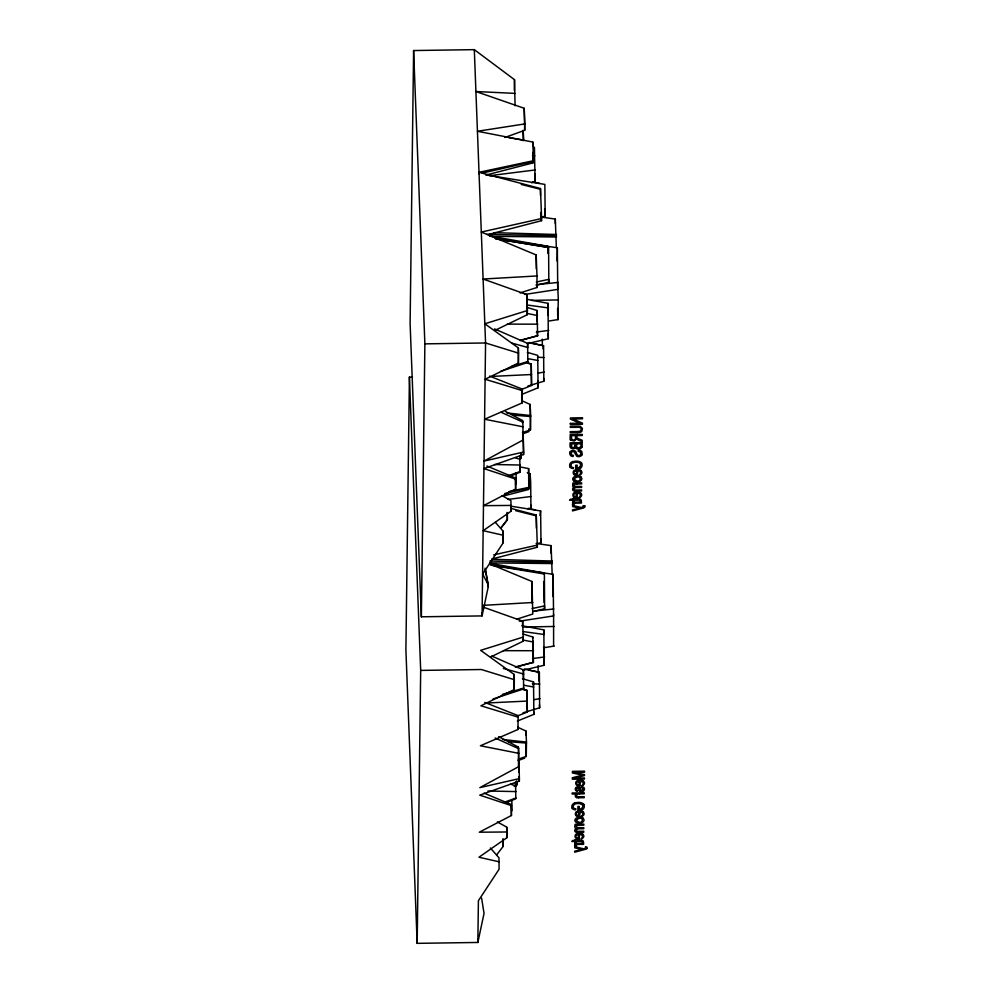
<?xml version="1.0" encoding="UTF-8"?>
<svg xmlns="http://www.w3.org/2000/svg" width="993" height="993" viewBox="0 0 993 993"><rect width="100%" height="100%" fill="white"/><g stroke="black" fill="none" stroke-linecap="round" stroke-linejoin="round"><path stroke-width="1.49" d="M516.794 716.251L527.345 712.018L527.035 690.408L521.399 688.745M520.667 389.839L531.54 385.47L531.243 363.86L526.253 362.383M512.003 810.797L511.891 800.681M522.591 627.253L522.616 621.134L483.008 607.046M478.998 173.825L479.011 172.31L540.453 188.521L541.607 218.534L481.307 232.064L536.183 254.94L536.99 275.955L483.119 279.033L526.811 294.586L527.271 314.707L495.122 330.309M528.077 509.061L530.945 508.068L530.672 482.375L530.138 473.735L527.221 472.842M490.827 564.334L531.975 581.488L532.757 614.046L516.583 619.247M531.553 182.762L535.14 181.52L534.346 147.187L534.308 154.436M520.109 292.91L536.952 287.498L536.99 275.955M539.956 515.404L540.639 510.948L510.712 506.145M551.09 553.287L551.115 545.616L536.208 543.481M555.298 223.661L555.31 219.068L540.775 216.983M495.284 522.268L503.19 531.28L503.277 542.674L482.598 574.177L488.271 584.616L488.233 586.863L482.064 615.908L421.367 616.802L410.109 323.482L413.609 50.544L474.306 49.65L514.511 79.688L515.069 105.767M496.785 854.675L503.153 846.421L503.19 839.135M500.981 528.127L507.349 519.873L507.386 512.934M523.361 679.187L523.423 669.94L491.721 656.05M527.593 346.47L527.618 343.392L494.539 328.894M515.379 667.333L533.477 662.281L532.782 637.01L523.112 634.055M520.27 340.599L537.685 335.733L536.977 310.461L526.625 307.296M518.979 762.686L519.004 759.794M523.199 433.246L523.174 436.138L522.963 433.134M412.455 377.042L409.414 377.092L405.901 650.03L417.172 943.35L477.856 942.456L484.038 913.411L481.617 898.131M417.172 943.35L420.684 670.412L409.414 377.092M421.367 616.802L424.88 343.863L413.609 50.544M490.368 847.997L498.995 857.828L499.082 869.223L478.403 900.725L477.856 942.456L477.745 939.415M503.277 542.674L503.19 531.28M514.374 90.413L514.511 79.688M499.169 861.812L478.961 857.232L506.815 837.782L506.753 827.169L497.381 821.919M503.364 535.264L483.157 530.684L511.023 511.234L510.948 500.621L502.173 495.706M506.889 831.985L479.284 832.208L511.432 815.501L511.246 804.541L484.025 793.122M511.097 505.437L483.479 505.66L515.64 488.953L515.454 477.993L486.868 466.002M518.842 772.306L519.016 762.574L519.389 778.586L479.855 787.623L518.607 766.695L518.768 753.339L480.389 745.768L517.949 729.483L518.11 717.145L480.91 705.787L514.2 689.601L514.324 679.696L514.126 674.446L480.637 650.341L523.224 637.072L522.616 621.134M515.764 479.135L483.951 468.584L523.559 454.521L523.212 436.026L523.584 452.038L484.05 461.075L522.802 440.147L522.976 426.791L484.584 419.22L522.144 402.935L522.306 390.597L485.105 379.239L518.396 363.053L518.532 353.136L518.334 347.898L484.832 323.792L527.42 310.524L526.811 294.586M511.556 805.683L479.756 795.145L519.351 781.069L519.389 778.586M523.559 454.521L523.584 452.038M502.532 496.227L528.76 489.45L528.624 468.597L520.32 466.971M485.8 175.091L532.968 162.902L533.526 161.387L532.819 142.049L477.434 131.262L524.813 123.926L524.217 108.287L475.908 91.53L515.044 93.379M536.381 528.189L536.257 515.069L510.663 508.317M540.515 195.46L540.453 188.521M571.484 445.559L571.509 443.908L575.158 443.859L575.133 445.646M571.484 438.273L571.521 435.666L575.518 435.604L575.493 437.95A5.673 3.86 -2.2 0 1 575.282 439.129A1.887 1.278 -2.2 0 1 572.005 439.601M576.312 493.31L576.263 496.637A3.19 2.172 -2.2 0 1 574.587 496.314A2.545 1.738 -2.2 0 1 573.867 494.464A2.545 1.738 -2.2 0 1 576.312 493.335M576.561 474.257L576.598 470.918A2.545 1.738 -2.2 0 0 574.165 472.072A2.545 1.738 -2.2 0 0 574.773 473.996M515.516 786.866L515.59 782.087L515.777 798.806L506.306 802.605M522.43 432.625L530.448 429.882L530.672 415.546L530.15 404.461L522.057 400.787M518.222 759.173L526.253 756.43L526.476 742.094L525.955 731.009L517.862 727.335M556.341 247.269L555.31 219.068M557.098 261.047L557.334 247.778L495.457 238.543M552.145 573.817L551.115 545.616M552.741 596.445L553.138 574.326L496.388 565.861M536.183 254.94L536.257 268.904M531.975 581.488L532.124 602.987M488.779 234.385L541.57 220.682L541.607 218.534M492.118 558.972L537.374 547.23L536.257 515.069M504.866 137.493L524.689 130.319L524.813 123.926M532.732 146.48L532.819 142.049M528.549 472.283L528.624 468.597M521.077 453.987L520.977 458.493L520.828 453.925M514.237 786.419L516.782 785.041L516.869 781.094M536.977 310.461L537.039 321.918M532.745 638.164L532.782 637.01M536.232 285.301L548.819 282.198L548.595 247.456L547.726 246.276L489.599 235.974M533.427 611.502L544.623 608.746L544.387 574.004L543.519 572.824L490.356 563.403M522.467 422.807L522.541 420.536L505.35 411.387M498.697 736.62L518.346 747.084L518.607 766.695M521.97 394.358L538.069 387.791L537.734 355.37L527.32 352.366M517.316 721.092L533.874 714.352L533.539 681.918L522.417 678.715M518.334 347.898L518.396 363.053M527.271 314.707L527.42 310.524M514.126 674.446L514.2 689.601M530.15 404.461L530.448 429.882M490.914 656.857L523.075 641.255L523.224 637.072M525.806 735.205L525.955 731.009M537.275 383.211L543.829 381.262L543.581 345.738L529.12 342.511M527.01 299.315L548.037 303.349L547.851 315.464M533.911 709.511L539.633 707.81L539.385 672.286L524.354 668.934M543.68 634.403L543.841 629.897L521.896 625.689M557.334 247.778L557.756 289.385L525.098 294.412M553.138 574.326L553.56 615.933L519.314 621.196M530.138 473.735L530.138 486.843M527.37 343.64L548.335 338.737L548.037 303.349M533.328 685.369L533.539 681.918M523.174 670.188L544.139 665.285L543.841 629.897M488.233 586.863L485.416 569.61M510.501 476.057L519.972 472.258L519.786 455.539M506.753 827.169L506.815 837.782M527.618 343.392L527.842 362.395L500.509 371.382M489.586 376.124L522.256 389.07L522.144 402.935M523.423 669.94L523.634 688.943L493.037 698.998M517.8 716.387L518.048 715.618L484.721 702.399M575.53 788.268C574.215 789.336 577.343 793.146 577.976 790.49A1.638 1.117 -2.2 0 1 576.921 790.118L576.759 788.38L578.224 788.008A1.378 0.931 -2.2 0 1 578.584 788.368M575.729 808.898L575.319 809.891A4.655 3.165 -2.2 0 1 572.018 808.228M570.181 451.889L570.553 451.43A3.004 2.048 -2.2 0 1 571.409 450.847A3.376 2.296 -2.2 0 1 571.807 450.685A2.954 2.011 -2.2 0 1 574.637 450.723A2.768 1.887 -2.2 0 1 575.096 450.983L575.493 451.319A4.233 2.88 -2.2 0 1 575.915 451.865L576.933 454.422A4.394 2.991 -2.2 0 0 577.194 454.868L577.752 455.365A1.552 1.055 -2.2 0 0 578.596 455.576A1.787 1.216 -2.2 0 0 579.887 455.253L580.458 454.72A4.034 2.743 -2.2 0 0 580.781 453.801A4.94 3.364 -2.2 0 0 580.495 452.237L578.063 451.107L578.497 450.077A4.109 2.793 -2.2 0 1 580.371 450.487A3.835 2.607 -2.2 0 1 581.526 451.306A4.369 2.979 -2.2 0 1 581.898 451.852L582.171 454.161A5.164 3.513 -2.2 0 1 581.761 455.117M576.449 826.015L576.983 827.69L583.797 827.703L583.785 828.721L578.696 828.795A2.967 2.011 -2.2 0 0 576.685 829.18M574.264 484.733L574.798 486.409L581.613 486.433L581.6 487.439L576.511 487.513A2.967 2.011 -2.2 0 0 574.5 487.911M500.956 527.693L507.336 519.649L507.138 512.425M531.243 363.86L531.54 385.47M527.035 690.408L523.932 689.912M582.841 790.254L581.104 790.354A7.41 5.039 -2.2 0 1 580.657 789.385L580.396 788.777A11.941 8.13 -2.2 0 0 579.912 787.747M576.362 828.671L575.692 829.056A3.078 2.085 -2.2 0 0 574.81 830.396A2.842 1.936 -2.2 0 0 575.456 831.923A3.339 2.271 -2.2 0 0 577.715 832.283M574.19 487.389L573.507 487.786A3.078 2.085 -2.2 0 0 572.626 489.115A2.842 1.936 -2.2 0 0 573.284 490.641A3.339 2.271 -2.2 0 0 575.543 491.001L581.563 490.964L581.575 489.959L576.052 490.046A4.456 3.041 -2.2 0 1 574.773 489.983A1.713 1.167 -2.2 0 1 574.686 488.097M522.976 433.767L528.946 431.57L528.773 428.902M518.073 760.564L524.738 758.118M508.54 475.647L520.22 471.452M504.518 802.133L516.025 798M527.916 386.054L538.231 382.926M523.038 712.813L534.035 709.474M511.929 366.28L528.127 361.489M502.321 694.43L523.932 688.037M582.581 508.217L572.551 510.923L572.564 509.906L579.676 508.118L572.601 506.542L572.613 505.449L581.55 507.535M583.735 848.816L574.798 846.731L574.786 847.823L581.861 849.387L574.736 851.187L574.724 852.193L584.753 849.487A5.499 3.736 -2.2 0 0 586.838 848.643M572.899 505.425L574.277 505.052A1.812 1.229 -2.2 0 1 574.202 503.687A1.676 1.142 -2.2 0 1 575.084 503.327M575.084 846.694L576.461 846.334M520.692 340.102L537.685 335.733M581.724 507.497L582.208 507.361A4.828 3.289 -2.2 0 0 582.879 507.162M516.323 666.7L533.477 662.281M583.909 848.767L584.393 848.643A4.828 3.289 -2.2 0 0 585.063 848.432M541.086 217.169L545.182 216.164L544.847 184.4L487.228 175.153M536.505 543.816L540.986 542.712L540.639 510.948M482.399 173.055L533.526 161.387M504.792 493.533L529.331 487.935M493.695 554.888L537.412 545.083M479.011 172.31L533.539 160.692M536.307 282.012L548.893 279.331M508.9 491.597L529.343 487.24M532.111 608.56L544.685 605.879M557.557 281.789L558.314 299.923L557.793 319.647L557.582 308.364M531.168 343.218L543.581 345.738M553.597 646.195L553.61 614.382M528.301 670.052L539.385 672.286M537.647 373.182L544.164 372.114M534.284 699.593L539.969 698.662M548.657 321.049L558.401 319.523M543.804 647.721L554.206 646.071M536.332 332.072L548.831 330.396M532.509 658.57L544.623 656.944M489.71 175.674L535.177 169.964M508.006 499.405L530.97 496.512M536.282 284.693L558.016 282.446M534.495 610.993L553.809 608.994M576.784 476.193L575.034 476.491A3.562 2.433 -2.2 0 0 573.755 477.149A4.171 2.842 -2.2 0 0 573.942 481.022M578.969 817.475L577.206 817.773A3.562 2.433 -2.2 0 0 575.94 818.418A4.171 2.842 -2.2 0 0 576.114 822.291A4.717 3.215 -2.2 0 0 579.093 823.011M576.995 469.826C571.558 469.13 572.067 476.603 577.367 475.312M576.697 492.218C571.26 491.498 571.782 498.995 577.082 497.692M483.405 605.333L532.794 602.503M493.012 376.347L531.553 374.522M487.327 702.97L527.345 701.07M580.135 785.885C579.366 777.656 586.007 782.769 581.712 785.823A4.109 2.793 -2.2 0 0 583.325 781.156M577.554 475.312C576.561 467.144 583.412 472.06 579.13 475.25A4.109 2.793 -2.2 0 0 580.756 470.583M579.738 816.581C579.155 808.302 585.485 813.515 581.315 816.531A4.109 2.793 -2.2 0 0 582.941 811.864M577.243 497.692C576.139 489.512 583.239 494.477 578.845 497.642M579.428 838.973C578.125 830.582 585.46 836.032 581.029 838.911A4.109 2.793 -2.2 0 0 582.643 834.244M531.516 300.395L558.314 299.923M524.13 627.005L554.119 626.471M424.88 343.863L485.565 342.97L518.532 353.136M577.206 432.663L570.218 432.762L570.23 431.67L577.206 431.57A11.469 7.807 -2.2 0 0 578.013 431.545L580.073 431.136A1.725 1.179 -2.2 0 0 580.396 430.95A2.16 1.465 -2.2 0 0 580.781 430.528L581.104 429.584A6.703 4.568 -2.2 0 0 581.116 429.199A2.942 1.998 -2.2 0 0 579.689 427.325M577.107 483.963L581.65 483.889L581.662 482.883L572.911 483.008L572.899 483.914L574.128 483.901A3.202 2.185 -2.2 0 0 573.085 484.658M573.979 503.079L572.651 503.091L572.663 502.185L581.414 502.048L581.401 503.066L576.821 503.128A5.834 3.972 -2.2 0 0 575.084 503.327M420.684 670.412L481.369 669.518L514.324 679.696M579.44 793.891L584.232 793.817L584.244 792.811L572.154 792.985L572.142 794.003L576.486 793.941A3.55 2.42 -2.2 0 0 575.63 796.882A2.296 1.564 -2.2 0 0 576.672 797.578M578.634 797.751L584.182 797.677L584.194 796.659L578.646 796.746A2.495 1.701 -2.2 0 1 576.995 796.473A2.197 1.502 -2.2 0 1 576.97 794.698M579.291 825.233L583.834 825.171L583.847 824.153L575.084 824.289L575.071 825.195L576.3 825.171A3.202 2.185 -2.2 0 0 575.27 825.94M577.727 832.333L583.735 832.246L583.747 831.24L578.236 831.315A4.456 3.041 -2.2 0 1 576.958 831.253M576.151 844.348L574.823 844.373L574.835 843.454L583.599 843.33L583.586 844.335L579.006 844.41A5.834 3.972 -2.2 0 0 577.268 844.596A1.676 1.142 -2.2 0 0 576.436 844.981A1.812 1.229 -2.2 0 0 576.486 846.309M579.937 785.885C574.662 787.151 574.115 779.704 579.564 780.399A5.275 3.587 -2.2 0 1 583.499 781.019M579.552 816.581C574.277 817.884 573.731 810.387 579.167 811.107A5.275 3.587 -2.2 0 1 583.114 811.715M579.105 823.036C581.761 823.793 586.056 820.764 583.077 818.269M579.254 838.973C573.966 840.277 573.433 832.779 578.882 833.487A5.275 3.587 -2.2 0 1 582.817 834.095M507.249 324.115L537.759 324.177M503.426 650.663L533.564 650.725M490.492 236.309L556.527 237.004M489.897 562.894L552.319 563.552M486.88 234.36L556.514 235.751M494.477 464.513L520.195 465.034M489.884 561.045L552.319 562.299M487.935 791.024L516 791.582M494.03 232.66L556.477 234.485M491.883 559.27L552.282 561.033M537.461 357.232L543.99 357.554M532.322 683.73L539.795 684.103M583.35 505.71L584.74 505.797M585.535 846.992L586.925 847.079A2.607 1.775 -2.2 0 1 586.813 848.593M512.773 415.111L530.684 416.526M508.577 741.659L526.476 743.074M506.778 412.914L530.672 415.546M502.582 739.475L526.476 742.094M527.643 305.074L548.546 307.954M523.063 631.573L544.338 634.502M532.471 155.479L534.879 155.814M490.418 564.967L493.397 565.414M508.788 137.704L523.77 140.137L523.15 130.282L523.162 140.733M495.259 238.655L548.595 247.456M498.114 239.226L508.031 240.852M509.446 241.088L547.726 247.369L547.851 253.414M491.672 565.302L544.387 574.004M527.581 358.61L537.958 360.471M524.081 685.282L533.75 687.019M527.333 313.515L537.548 315.513M522.752 639.989L533.353 642.061M581.513 774.925L582.73 775.173L572.353 777.742L572.34 779.207L584.43 779.033L584.443 777.978L574.326 778.127L584.467 775.583L584.48 774.602L574.227 772.368L584.517 772.219L584.529 771.164L572.44 771.35L572.415 772.988L580.955 774.813M533.055 181.918L539.683 183.395M528.251 508.329L535.488 509.943M579.751 500.124L579.775 500.137A3.699 2.52 -2.2 0 0 578.956 500.112L573.842 500.174L573.83 501.192L572.676 501.204L572.688 500.187L569.622 500.236L570.528 499.218L572.7 499.181L572.713 498.436L578.894 499.094A7.423 5.052 -2.2 0 1 580.595 499.144L581.476 501.018L580.123 500.969A2.321 1.576 -2.2 0 0 580.16 500.546M581.935 841.406L581.96 841.406A3.699 2.52 -2.2 0 0 581.141 841.381L576.014 841.443L576.002 842.461L574.848 842.486L574.86 841.468L571.807 841.505L572.713 840.488L574.885 840.463L574.885 839.718L581.066 840.363A7.423 5.052 -2.2 0 1 582.779 840.426L583.648 842.287L582.308 842.238A2.321 1.576 -2.2 0 0 582.345 841.816M521.238 184.45L540.453 189.278M515.764 510.687L536.245 515.839M511.618 343.019L527.941 347.525M503.327 668.45L523.745 674.073M527.953 363.314L529.964 363.885M580.322 426.456L582.419 428.318L581.861 431.297A3.649 2.482 -2.2 0 1 579.974 432.389A8.825 6.008 -2.2 0 1 577.206 432.625M515.342 457.798L520.059 459.436M510.464 784.11L515.864 785.984M501.031 412.232L522.814 422.112L522.976 426.791M495.11 737.998L518.619 748.66L518.768 753.339M580.905 476.988C583.847 479.445 579.602 482.511 576.921 481.766A4.717 3.215 -2.2 0 1 573.855 481.084M541.57 220.682L540.788 219.614L540.688 212.44M536.592 546.162L537.374 547.23M570.454 439.924L574.177 441.066L576.734 438.769A4.307 2.929 -2.2 0 0 577.318 439.415A8.428 5.735 -2.2 0 0 578.931 440.284L582.196 441.674L582.208 440.309L578.46 438.695A4.32 2.942 -2.2 0 1 576.796 437.553A4.481 3.053 -2.2 0 1 576.896 436.957L576.908 435.592L582.27 435.505L582.283 434.425L570.193 434.599L570.156 438.248A7.51 5.114 -2.2 0 0 570.404 439.924M578.683 788.541L579.267 789.994A11.345 7.721 -2.2 0 0 579.651 790.763M487.228 581.588L488.159 584.083M519.351 781.069L518.892 776.675M485.056 568.182L488.271 584.616M522.541 420.536L522.814 422.112M527.345 712.018L526.786 692.109M518.346 747.084L518.619 748.66M536.667 284.979L536.952 287.498M548.57 279.877L548.819 282.198M544.375 606.425L544.623 608.746M522.914 639.207L523.075 641.255M544.623 208.84L545.182 216.164M540.688 538.752L540.986 542.712M515.839 479.259L516.199 484.236L516.062 472.767M503.153 846.421L502.942 838.973M526.253 756.43L525.793 743.993M524.689 130.319L524.217 108.287M543.655 378.234L543.829 381.262M539.447 704.782L539.633 707.81M534.755 173.837L535.14 181.52M530.796 504.99L530.945 508.068M537.734 380.716L538.069 387.791M533.75 711.795L533.874 714.352M510.899 508.515L511.023 511.234M537.151 331.066L537.374 336.093M533.167 662.641L532.745 640.845M522.256 389.07L522.306 390.597M518.048 715.618L518.11 717.145M474.306 49.65L485.565 342.97L482.064 615.908L481.94 612.867M548.136 333.151L548.335 338.737M544.139 665.285L543.668 646.604M517.874 727.224L517.949 729.483M516.658 781.243L516.782 785.041M515.64 488.953L515.454 477.993M511.432 815.501L511.246 804.541M532.745 152.425L532.968 162.902M519.848 466.288L519.972 472.258M543.68 581.476L544.09 602.602M543.084 345.837L543.109 348.928M542.302 339.134L542.352 345.341M538.889 672.385L538.951 681.161M538.107 665.695L538.156 673.006M547.726 246.276L547.726 247.369M543.519 572.824L543.531 573.929M584.703 505.809A2.607 1.775 -2.2 0 1 584.641 507.311A5.499 3.736 -2.2 0 1 582.556 508.168M583.263 505.735A2.16 1.465 -2.2 0 1 583.065 507.237M573.991 503.103A4.034 2.743 -2.2 0 0 572.7 503.712A2.334 1.589 -2.2 0 0 572.986 505.375M576.722 492.292A5.275 3.587 -2.2 0 1 580.644 492.826M580.471 492.975A4.109 2.793 -2.2 0 1 578.869 497.692M574.066 484.547A3.823 2.607 -2.2 0 1 577.07 484.075M574.115 487.489A2.793 1.899 -2.2 0 1 573.222 484.733M576.809 476.292A5.288 3.6 -2.2 0 1 581.017 476.888M576.561 474.22A3.19 2.172 -2.2 0 1 574.873 473.934M577.007 469.9A5.275 3.587 -2.2 0 1 580.93 470.434M580.21 466.536A5.635 3.835 -2.2 0 1 579.391 467.591L577.119 467.604L577.156 465.183L575.729 465.208L575.679 468.696L580.16 468.634A9.21 6.268 -2.2 0 0 581.55 467.058A7.162 4.878 -2.2 0 0 581.464 463.123M578.547 462.353A4.729 3.215 -2.2 0 1 580.073 466.487M573.445 462.601A6.33 4.307 -2.2 0 1 578.398 462.502M571.285 463.967A3.898 2.656 -2.2 0 1 573.408 462.539M571.285 466.4A4.655 3.165 -2.2 0 1 571.372 463.992M571.112 466.474A3.773 2.569 -2.2 0 0 573.544 467.641L573.147 468.609A4.655 3.165 -2.2 0 1 569.845 466.958M570.156 466.847A6.082 4.146 -2.2 0 1 572.775 461.46M573.011 461.745A6.591 4.481 -2.2 0 1 581.712 462.999M581.761 455.117A4.456 3.029 -2.2 0 1 581.488 455.452L581.339 455.613A3.438 2.334 -2.2 0 1 580.197 456.321A3.289 2.247 -2.2 0 1 578.584 456.631A3.475 2.371 -2.2 0 1 578.112 456.606A2.905 1.974 -2.2 0 1 576.871 456.308L573.954 451.753A1.341 0.919 -2.2 0 0 573.309 451.53L572.812 451.53A1.477 1.005 -2.2 0 0 572.142 451.703L571.248 452.771L571.471 454.595A2.098 1.427 -2.2 0 0 572.241 455.166L573.445 455.402L573.06 456.445A3.637 2.482 -2.2 0 1 571.422 456.085A3.215 2.185 -2.2 0 1 570.541 455.489L569.771 453.851A7.559 5.139 -2.2 0 1 569.759 453.205A5.648 3.848 -2.2 0 1 570.181 451.889M575.009 445.658A4.233 2.88 -2.2 0 1 574.649 447.396M574.314 447.272A1.763 1.204 -2.2 0 1 571.62 446.813A7.696 5.238 -2.2 0 1 571.534 445.559M581.923 447.21A8.167 5.561 -2.2 0 0 582.121 445.807L582.183 442.667L570.094 442.841L570.056 445.931A5.859 3.984 -2.2 0 0 570.367 447.446A2.942 2.011 -2.2 0 0 572.998 448.65A2.942 2.011 -2.2 0 0 575.729 447.446A3.227 2.197 -2.2 0 0 576.747 448.575M581.861 447.198A3.389 2.309 -2.2 0 1 576.697 448.637M571.894 439.576A3.202 2.172 -2.2 0 1 571.558 438.285M579.602 427.4A7.857 5.35 -2.2 0 0 577.268 427.313L570.292 427.375L570.305 426.282L577.293 426.183A8.676 5.908 -2.2 0 1 580.334 426.419M577.355 784.569A2.545 1.738 -2.2 0 1 576.734 782.645A2.545 1.738 -2.2 0 1 579.167 781.528L579.13 784.83A3.19 2.172 -2.2 0 1 577.454 784.507M579.44 790.85A2.482 1.688 -2.2 0 0 581.873 791.669A2.482 1.688 -2.2 0 0 583.983 790.44A4.568 3.103 -2.2 0 0 583.797 787.437A3.451 2.346 -2.2 0 0 581.712 786.717L581.464 787.697A2.147 1.465 -2.2 0 1 582.779 788.082M575.543 788.268A3.513 2.396 -2.2 0 1 575.952 787.61A2.383 1.626 -2.2 0 1 579.093 787.077A2.309 1.564 -2.2 0 1 579.887 787.759M582.668 788.144A2.545 1.738 -2.2 0 1 582.779 790.217M576.71 794.524A3.227 2.197 -2.2 0 1 579.428 793.966M578.634 797.727A5.288 3.6 -2.2 0 1 576.66 797.602M582.394 807.805A5.635 3.835 -2.2 0 1 581.575 808.861L579.304 808.885L579.329 806.465L577.914 806.477L577.864 809.965L582.345 809.903A9.21 6.268 -2.2 0 0 583.735 808.339A7.162 4.878 -2.2 0 0 583.636 804.392M580.719 803.635A4.729 3.215 -2.2 0 1 582.258 807.756M580.582 803.784A6.33 4.307 -2.2 0 0 575.617 803.883A3.898 2.656 -2.2 0 0 573.457 805.249M573.47 807.681A4.655 3.165 -2.2 0 1 573.544 805.273M575.729 808.91A3.773 2.569 -2.2 0 1 573.284 807.756M572.34 808.128A6.082 4.146 -2.2 0 1 574.959 802.741M575.195 803.027A6.591 4.481 -2.2 0 1 583.884 804.28M576.958 815.265A2.545 1.738 -2.2 0 1 576.337 813.354A2.545 1.738 -2.2 0 1 578.782 812.224L578.733 815.526A3.19 2.172 -2.2 0 1 577.057 815.203M578.993 817.562A5.288 3.6 -2.2 0 1 583.201 818.158M576.25 825.816A3.823 2.607 -2.2 0 1 579.254 825.357M576.896 831.315A1.713 1.167 -2.2 0 1 576.871 829.378M576.288 828.758A2.793 1.899 -2.2 0 1 575.406 826.002M576.672 837.658A2.545 1.738 -2.2 0 1 576.052 835.734A2.545 1.738 -2.2 0 1 578.485 834.616L578.447 837.918A3.19 2.172 -2.2 0 1 576.772 837.595M576.176 844.385A4.034 2.743 -2.2 0 0 574.885 844.981A2.334 1.589 -2.2 0 0 575.158 846.644M585.448 847.017A2.16 1.465 -2.2 0 1 585.237 848.519M570.342 423.39L570.33 424.433L582.419 424.259L582.432 423.142L572.986 418.959L582.481 418.81L582.506 417.768L570.416 417.954L570.404 419.071L579.838 423.254L570.342 423.39M576.585 443.846L576.561 445.745A6.243 4.257 -2.2 0 0 576.722 446.949C578.634 449.332 582.258 446.552 580.744 443.784L576.585 443.846M573.991 478.924C581.55 486.409 582.767 471.737 573.991 478.924M576.176 820.206C583.425 827.616 585.225 813.292 576.188 820.106"/></g></svg>
